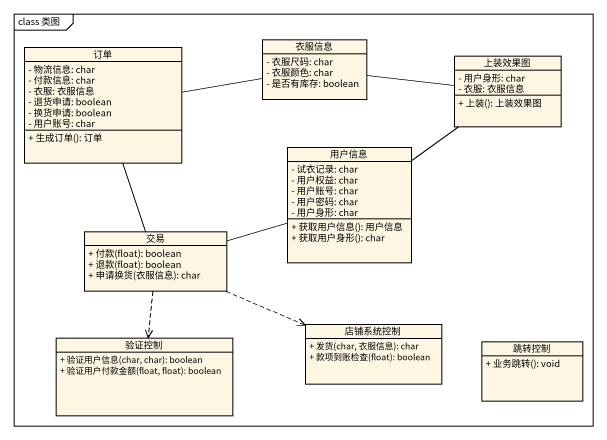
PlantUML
@startuml
mainframe class 类图
hide circle
hide empty members
skinparam classAttributeIconSize 0
class 订单 {
  - 物流信息: char
  - 付款信息: char
  - 衣服: 衣服信息
  - 退货申请: boolean
  - 换货申请: boolean
  - 用户账号: char
  + 生成订单(): 订单
}
class 衣服信息 {
  - 衣服尺码: char
  - 衣服颜色: char
  - 是否有库存: boolean
}
class 上装效果图 {
  - 用户身形: char
  - 衣服: 衣服信息
  + 上装(): 上装效果图
}
class 用户信息 {
  - 试衣记录: char
  - 用户权益: char
  - 用户账号: char
  - 用户密码: char
  - 用户身形: char
  + 获取用户信息(): 用户信息
  + 获取用户身形(): char
}
class 交易 {
  + 付款(float): boolean
  + 退款(float): boolean
  + 申请换货(衣服信息): char
}
class 验证控制 {
  + 验证用户信息(char, char): boolean
  + 验证用户付款金额(float, float): boolean
}
class 店铺系统控制 {
  + 发货(char, 衣服信息): char
  + 款项到账检查(float): boolean
}
class 跳转控制 {
  + 业务跳转(): void
}
订单 -right- 衣服信息
订单 -- 交易
衣服信息 -right- 上装效果图
用户信息 -up- 上装效果图
用户信息 -left- 交易
交易 ..> 验证控制
交易 .right.> 店铺系统控制
@enduml
